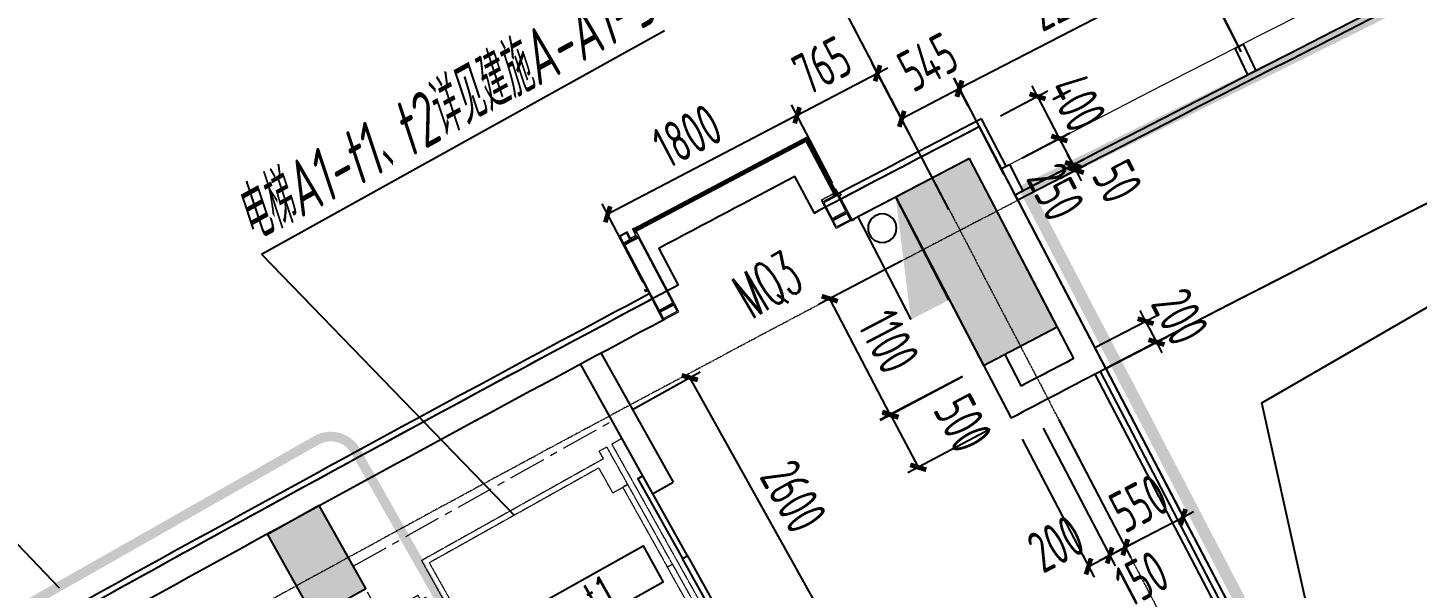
# Model space of a CAD drawing. Header units: millimetres. Extents: x 0 to 12095980, y -6694179 to 0.
# Drawn here: x 11624227 to 11635937, y -6416490 to -6411770 of the extents above; entities that cross this region are included whole.
import ezdxf
from ezdxf.enums import TextEntityAlignment as Align

# ---------------------------------------------------------------- set-up
doc = ezdxf.new("R2010")
doc.units = ezdxf.units.MM
doc.header["$LTSCALE"] = 10
for name, pattern in [('A1-RG-AXIS$0$CENTER', [50.8, 31.75, -6.35, 6.35, -6.35]), ('A1-RI-F2$0$CENTER', [50.8, 31.75, -6.35, 6.35, -6.35]), ('A1-RI-F2$0$DASHDOT', [1, 0.5, -0.25, 0, -0.25]), ('A1-RI-F2$0$DASHED', [0.75, 0.5, -0.25]), ('A1-RI-F2$0$HIDDEN2', [0.1875, 0.125, -0.0625])]:
    doc.linetypes.add(name, pattern=pattern)
for name, color, linetype in [('A1-RD-2F$0$A-DIMS-1：100', 1, 'Continuous'), ('A1-RD-2F$0$A-louban', 5, 'Continuous'), ('A1-RD-2F$0$A-WALL', 7, 'Continuous'), ('A1-RD-2F$0$外保温', 41, 'Continuous'), ('A1-RG-AXIS$0$A-COLU-HATH', 8, 'Continuous'), ('A1-RG-AXIS$0$A-COLUMN', 7, 'Continuous'), ('A1-RG-AXIS$0$A2-RG-AXIS-150$0$A-DIMS-100', 1, 'Continuous'), ('A1-RI-F2$0$$1$A-SYMB-NUMB-T', 4, 'Continuous'), ('A1-RI-F2$0$$3$A-SYMB', 4, 'Continuous'), ('A1-RI-F2$0$0M-防火分区、防烟分区', 30, 'A1-RI-F2$0$DASHDOT'), ('A1-RI-F2$0$0P-FE-FH-P', 41, 'A1-RI-F2$0$YJdef_FE-FH_LINE_F'), ('A1-RI-F2$0$0P-FE-HY(消火栓)', 21, 'Continuous'), ('A1-RI-F2$0$A-DIMS-1：100', 1, 'Continuous'), ('A1-RI-F2$0$A-DOOR', 32, 'Continuous'), ('A1-RI-F2$0$A-FUZHUXIAN', 55, 'A1-RI-F2$0$HIDDEN2'), ('A1-RI-F2$0$A-HOLE', 2, 'Continuous'), ('A1-RI-F2$0$A-STRS-HRAL', 3, 'Continuous'), ('A1-RI-F2$0$A-SYMB', 4, 'Continuous'), ('A1-RI-F2$0$A-TEXT', 4, 'Continuous'), ('A1-RI-F2$0$A-TEXT1', 4, 'Continuous'), ('A1-RI-F2$0$A-WALL', 7, 'Continuous'), ('A1-RI-F2$0$N-SYMB-DOOR', 13, 'Continuous'), ('A1-RI-F2$0$N-SYMB-DOOR1', 13, 'Continuous'), ('A1-RI-F2$0$N-SYMB-DOOR2', 13, 'Continuous')]:
    doc.layers.add(name, color=color, linetype=linetype)
for name, color, linetype, lineweight in [('A1-RD-2F$0$A-WIND-1', 140, 'Continuous', 9), ('A1-RD-2F$0$A-WIND-SILL', 2, 'Continuous', 9), ('A1-RD-2F$0$A1-RI-F2$0$mry-interior handrail', 4, 'Continuous', 9), ('A1-RG-AXIS$0$A-GRID', 1, 'A1-RG-AXIS$0$CENTER', 9), ('A1-RI-F2$0$A-EVTR', 3, 'A1-RI-F2$0$CENTER', 9)]:
    doc.layers.add(name, color=color, linetype=linetype, lineweight=lineweight)
doc.styles.add('A1-RD-2F$0$XD2008', font='xd-hzs.shx', dxfattribs={"width": 0.7, "bigfont": 'xd-hztxt.shx'})
doc.styles.add('A1-RG-AXIS$0$A2-RG-AXIS-150$0$XD2008', font='romans.shx', dxfattribs={"width": 0.7})
doc.styles.add('A1-RI-F2$0$$1$ECADI-TXT', font='simplex.shx', dxfattribs={"bigfont": 'hztxt.shx'})
doc.styles.add('A1-RI-F2$0$ECADI', font='gbeitc.shx', dxfattribs={"width": 0.7, "bigfont": 'gbcbig.shx'})
doc.styles.add('A1-RI-F2$0$ECADI-SYM', font='simplex.shx', dxfattribs={"width": 0.7, "bigfont": 'hztxt.shx'})
doc.styles.add('A1-RI-F2$0$hz1', font='hzs.shx', dxfattribs={"width": 0.75, "bigfont": 'hztxt.shx'})
doc.styles.add('A1-RI-F2$0$XD2008', font='xd-hzs.shx', dxfattribs={"width": 0.7, "bigfont": 'xd-hztxt.shx'})
doc.linetypes.add('A1-RI-F2$0$YJdef_FE-FH_LINE_F', pattern='A,4,-0.2,["F",A1-RI-F2$0$hz1,S=0.2,R=0,X=-0.1,Y=-0.1],-0.1', length=4.3)
doc.dimstyles.new('A1-RD-2F$0$XD100$0', dxfattribs={"dimscale": 100, "dimtxt": 3.5, "dimasz": 2, "dimexe": 1, "dimexo": 2, "dimgap": 1, "dimtad": 1, "dimdec": 0, "dimdsep": 46, "dimtxsty": 'A1-RD-2F$0$XD2008', "dimblk": 'A1-RD-2F$0$_ArchTick', "dimblk1": 'A1-RD-2F$0$_ArchTick', "dimblk2": 'A1-RD-2F$0$_ArchTick', "dimsah": 1, "dimcen": 2.5, "dimclrd": 1, "dimclre": 1, "dimclrt": 4, "dimaunit": 1, "dimadec": 0, "dimazin": 0, "dimtfac": 1, "dimtdec": 0, "dimtix": 1, "dimtmove": 2, "dimatfit": 3, "dimfxl": 1, "dimtolj": 1, "dimtzin": 0, "dimarcsym": 0})
doc.dimstyles.new('A1-RG-AXIS$0$A2-RG-AXIS-150$0$XD100', dxfattribs={"dimscale": 100, "dimtxt": 5.5, "dimasz": 1.5, "dimexe": 1, "dimexo": 2, "dimgap": 0.5, "dimtad": 1, "dimdec": 0, "dimdsep": 46, "dimtxsty": 'A1-RG-AXIS$0$A2-RG-AXIS-150$0$XD2008', "dimblk": 'A1-RG-AXIS$0$A2-RG-AXIS-150$0$_ArchTick', "dimcen": 2.5, "dimclrt": 4, "dimaunit": 1, "dimadec": 3, "dimazin": 0, "dimtfac": 1, "dimtdec": 0, "dimtix": 1, "dimtmove": 0, "dimatfit": 3, "dimfxl": 1, "dimtolj": 1, "dimtzin": 0, "dimarcsym": 0})
doc.dimstyles.new('A1-RI-F2$0$XD100$0', dxfattribs={"dimscale": 100, "dimtxt": 3.5, "dimasz": 2, "dimexe": 1, "dimexo": 2, "dimgap": 1, "dimtad": 1, "dimdec": 0, "dimdsep": 46, "dimtxsty": 'A1-RI-F2$0$XD2008', "dimblk1": 'A1-RI-F2$0$_ArchTick', "dimblk2": 'A1-RI-F2$0$_ArchTick', "dimsah": 1, "dimcen": 2.5, "dimclrd": 1, "dimclre": 1, "dimclrt": 4, "dimaunit": 1, "dimadec": 0, "dimazin": 0, "dimtfac": 1, "dimtdec": 0, "dimtix": 1, "dimtmove": 2, "dimatfit": 3, "dimfxl": 1, "dimtolj": 1, "dimtzin": 0, "dimarcsym": 0})

# ---------------------------------------------------------------- blocks, each defined once
blk = doc.blocks.new('A1-RI-F2$0$kt1')
at = {"layer": 'A1-RI-F2$0$A-DOOR'}
for points in [[(1477, 2376), (1521, 2400), (1129, 3098), (1086, 3073)], [(1477, 2376), (1521, 2400), (1912, 1702), (1868, 1678)]]:
    blk.add_lwpolyline(points, close=True, dxfattribs=at)
at = {"layer": 'A1-RI-F2$0$A-EVTR'}
for p, q in [((859, 3376), (946, 3425)), ((1650, 1556), (1781, 1629)), ((2095, 1375), (2008, 1326)), ((1862, 1331), (1899, 1265)), ((1964, 1302), (1899, 1265))]:
    blk.add_line(p, q, dxfattribs=at)
at = {"layer": 'A1-RI-F2$0$A-EVTR', "linetype": 'A1-RI-F2$0$CENTER', "ltscale": 0.01}
for p, q in [((750, 3315), (815, 3352)), ((750, 3315), (786, 3250)), ((815, 3352), (998, 3025)), ((2008, 1326), (859, 3376)), ((-806, 2357), (786, 3250)), ((868, 2951), (998, 3025)), ((270, 438), (-806, 2357)), ((1781, 1629), (1964, 1302)), ((1862, 1331), (270, 438))]:
    blk.add_line(p, q, dxfattribs=at)
blk.add_lwpolyline([(1650, 1556), (1772, 1338), (289, 506), (-737, 2338), (745, 3169), (868, 2951)], dxfattribs=at)
for points in [[(1346, 2302), (1390, 2327), (998, 3025), (955, 3000)], [(1346, 2302), (1390, 2327), (1781, 1629), (1737, 1604)], [(-29, 614), (-5, 571), (-92, 522), (-116, 565), (-160, 541), (-942, 1937), (-899, 1961), (-923, 2005), (-836, 2053), (-812, 2010), (-768, 2034), (15, 639)]]:
    blk.add_lwpolyline(points, close=True, dxfattribs=at)
blk = doc.blocks.new('A1-RI-F2$0$_ArchTick')
at = {"color": 0, "linetype": 'ByBlock', "const_width": 0.4}
blk.add_lwpolyline([(-0.5, -0.5), (0.5, 0.5)], dxfattribs=at)
blk = doc.blocks.new('*D245')
at = {"layer": 'A1-RI-F2$0$A-DIMS-1：100', "color": 1, "linetype": 'ByBlock', "lineweight": -2, "transparency": 16777216}
for p, q in [((11632784, -6415142), (11633391, -6416303)), ((11632607, -6415235), (11633214, -6416396)), ((11633167, -6416307), (11633345, -6416214))]:
    blk.add_line(p, q, dxfattribs=at)
at = {"layer": 'A1-RI-F2$0$A-DIMS-1：100', "color": 1, "linetype": 'ByBlock', "lineweight": -2, "transparency": 16777216, "xscale": 100, "yscale": 100, "zscale": 100}
for p, rotation in [((11633167, -6416307), 207.5840664109337), ((11633345, -6416214), 27.5840664109337)]:
    blk.add_blockref('A1-RI-F2$0$_ArchTick', p, dxfattribs=dict(at, rotation=rotation))
at = {"layer": 'A1-RI-F2$0$A-DIMS-1：100', "color": 4, "linetype": 'ByBlock', "transparency": 16777216, "insert": (11632892, -6416117), "char_height": 350, "attachment_point": 5, "rotation": 27.5841, "style": 'A1-RI-F2$0$XD2008'}
blk.add_mtext('\\A1;200', dxfattribs=at)
blk = doc.blocks.new('*D117')
at = {"layer": 'A1-RI-F2$0$A-DIMS-1：100', "color": 1, "linetype": 'ByBlock', "lineweight": -2, "transparency": 16777216}
for p, q in [((11633010, -6415250), (11633524, -6416234)), ((11632877, -6415320), (11633391, -6416303)), ((11633478, -6416145), (11633566, -6416099)), ((11633345, -6416214), (11633256, -6416261)), ((11633345, -6416214), (11633478, -6416145))]:
    blk.add_line(p, q, dxfattribs=at)
at = {"layer": 'A1-RI-F2$0$A-DIMS-1：100', "color": 1, "linetype": 'ByBlock', "lineweight": -2, "transparency": 16777216, "xscale": 100, "yscale": 100, "zscale": 100}
for p, rotation in [((11633478, -6416145), 207.5841233869641), ((11633345, -6416214), 27.58412338696406)]:
    blk.add_blockref('A1-RI-F2$0$_ArchTick', p, dxfattribs=dict(at, rotation=rotation))
at = {"layer": 'A1-RI-F2$0$A-DIMS-1：100', "color": 4, "linetype": 'ByBlock', "transparency": 16777216, "insert": (11633615, -6416408), "char_height": 350, "attachment_point": 5, "rotation": 27.5841, "style": 'A1-RI-F2$0$XD2008'}
blk.add_mtext('\\A1;150', dxfattribs=at)
blk = doc.blocks.new('*D246')
at = {"layer": 'A1-RI-F2$0$A-DIMS-1：100', "color": 1, "linetype": 'ByBlock', "lineweight": -2, "transparency": 16777216}
for p, q in [((11633405, -6414819), (11634010, -6415980)), ((11632917, -6415073), (11633523, -6416234)), ((11633964, -6415891), (11634053, -6415845)), ((11633476, -6416146), (11633964, -6415891)), ((11633476, -6416146), (11633388, -6416192))]:
    blk.add_line(p, q, dxfattribs=at)
at = {"layer": 'A1-RI-F2$0$A-DIMS-1：100', "color": 1, "linetype": 'ByBlock', "lineweight": -2, "transparency": 16777216, "xscale": 100, "yscale": 100, "zscale": 100}
for p, rotation in [((11633964, -6415891), 207.5327273113239), ((11633476, -6416146), 27.53272731132392)]:
    blk.add_blockref('A1-RI-F2$0$_ArchTick', p, dxfattribs=dict(at, rotation=rotation))
at = {"layer": 'A1-RI-F2$0$A-DIMS-1：100', "color": 4, "linetype": 'ByBlock', "transparency": 16777216, "insert": (11633593, -6415775), "char_height": 350, "attachment_point": 5, "rotation": 27.5327, "style": 'A1-RI-F2$0$XD2008'}
blk.add_mtext('\\A1;550', dxfattribs=at)
blk = doc.blocks.new('*D251')
at = {"layer": 'A1-RI-F2$0$A-DIMS-1：100', "color": 1, "linetype": 'ByBlock', "lineweight": -2, "transparency": 16777216}
for p, q in [((11629325, -6414986), (11629893, -6414668)), ((11631076, -6416986), (11629806, -6414717)), ((11630595, -6417255), (11631163, -6416937))]:
    blk.add_line(p, q, dxfattribs=at)
at = {"layer": 'A1-RI-F2$0$A-DIMS-1：100', "color": 1, "linetype": 'ByBlock', "lineweight": -2, "transparency": 16777216, "xscale": 100, "yscale": 100, "zscale": 100}
for p, rotation in [((11629806, -6414717), 119.2295418108404), ((11631076, -6416986), 299.2295418108404)]:
    blk.add_blockref('A1-RI-F2$0$_ArchTick', p, dxfattribs=dict(at, rotation=rotation))
at = {"layer": 'A1-RI-F2$0$A-DIMS-1：100', "color": 4, "linetype": 'ByBlock', "transparency": 16777216, "insert": (11630681, -6415717), "char_height": 350, "attachment_point": 5, "rotation": 299.2295, "style": 'A1-RI-F2$0$XD2008'}
blk.add_mtext('\\A1;2600', dxfattribs=at)
blk = doc.blocks.new('A1-RD-2F$0$A$C1B714AB4')
at = {"layer": 'A1-RD-2F$0$A-WALL', "linetype": 'ByBlock'}
blk.add_lwpolyline([(1811, 792), (167, 792), (167, 782), (1801, 782), (1801, 268), (1811, 268)], close=True, dxfattribs=at)
at = {"layer": 'A1-RD-2F$0$A-WIND-1', "ltscale": 0.25}
blk.add_lwpolyline([(1821, 802), (157, 802), (157, 772), (1791, 772), (1791, 258), (1821, 258)], close=True, dxfattribs=at)
at = {"layer": 'A1-RD-2F$0$A-WIND-SILL', "color": 2, "linetype": 'ByBlock'}
for p, q in [((1827, 255), (1824, 255)), ((1824, 235), (1844, 235)), ((1841, 255), (1844, 255)), ((0, 0), (0, 5)), ((1848, 0), (1848, 5))]:
    blk.add_line(p, q, dxfattribs=at)
for points in [[(24, 725), (104, 725), (104, 805), (24, 805)], [(174, 725), (154, 725), (104, 725), (24, 725), (24, 305), (24, 305), (24, 285), (24, 85), (174, 85)], [(34, 735), (94, 735), (94, 795), (34, 795)], [(164, 715), (154, 715), (104, 715), (34, 715), (34, 305), (34, 285), (34, 95), (164, 95)], [(154, 745), (154, 725), (104, 725), (104, 745)], [(151, 742), (151, 728), (107, 728), (107, 742)], [(154, 805), (174, 805), (174, 802), (157, 802), (157, 772), (174, 772), (174, 769), (154, 769)], [(154, 769), (174, 769), (174, 725), (154, 725)], [(157, 766), (171, 766), (171, 728), (157, 728)], [(4, 285), (4, 305), (7, 305), (7, 288), (21, 288), (21, 305), (24, 305), (24, 285)], [(1788, 255), (1788, 275), (1674, 275), (1674, 255)], [(1824, 235), (1824, 235), (1824, 255), (1674, 255), (1674, 85), (1824, 85)], [(1785, 258), (1785, 272), (1677, 272), (1677, 258)], [(1824, 255), (1824, 275), (1821, 275), (1821, 258), (1791, 258), (1791, 275), (1788, 275), (1788, 255)], [(24, 5), (174, 5), (174, 85), (24, 85)], [(34, 15), (164, 15), (164, 75), (34, 75)], [(1824, 5), (1674, 5), (1674, 85), (1824, 85)], [(1814, 15), (1684, 15), (1684, 75), (1814, 75)]]:
    blk.add_lwpolyline(points, close=True, dxfattribs=at)
for points in [[(1814, 235), (1814, 245), (1684, 245), (1684, 95), (1814, 95), (1814, 235)], [(1824, 255), (1824, 235)], [(1841, 255), (1841, 238), (1827, 238), (1827, 255)], [(1844, 255), (1844, 235)], [(24, 5), (0, 5)], [(30, 5), (30, 0), (0, 0)], [(1819, 5), (1819, 0), (1848, 0)], [(1824, 5), (1848, 5)]]:
    blk.add_lwpolyline(points, dxfattribs=at)
blk = doc.blocks.new('A1-RD-2F$0$_ArchTick')
at = {"color": 0, "linetype": 'ByBlock', "const_width": 0.4}
blk.add_lwpolyline([(-0.5, -0.5), (0.5, 0.5)], dxfattribs=at)
blk = doc.blocks.new('*D621')
at = {"layer": 'A1-RD-2F$0$A-DIMS-1：100', "color": 1, "linetype": 'ByBlock', "lineweight": -2, "transparency": 16777216}
for p, q in [((11631688, -6412726), (11631342, -6412064)), ((11631389, -6412153), (11631477, -6412107)), ((11630711, -6412507), (11631389, -6412153)), ((11631010, -6413080), (11630664, -6412419)), ((11630711, -6412507), (11630622, -6412554))]:
    blk.add_line(p, q, dxfattribs=at)
at = {"layer": 'A1-RD-2F$0$A-DIMS-1：100', "color": 1, "linetype": 'ByBlock', "lineweight": -2, "transparency": 16777216, "xscale": 100, "yscale": 100, "zscale": 100}
for p, rotation in [((11631389, -6412153), 207.5841233274092), ((11630711, -6412507), 27.58412332740922)]:
    blk.add_blockref('A1-RD-2F$0$_ArchTick', p, dxfattribs=dict(at, rotation=rotation))
at = {"layer": 'A1-RD-2F$0$A-DIMS-1：100', "color": 4, "linetype": 'ByBlock', "transparency": 16777216, "insert": (11630922, -6412086), "char_height": 350, "attachment_point": 5, "rotation": 27.5841, "style": 'A1-RD-2F$0$XD2008'}
blk.add_mtext('\\A1;765', dxfattribs=at)
blk = doc.blocks.new('*D622')
at = {"layer": 'A1-RD-2F$0$A-DIMS-1：100', "color": 1, "linetype": 'ByBlock', "lineweight": -2, "transparency": 16777216}
for p, q in [((11631010, -6413080), (11630664, -6412419)), ((11630711, -6412507), (11629115, -6413341)), ((11629414, -6413914), (11629069, -6413252))]:
    blk.add_line(p, q, dxfattribs=at)
at = {"layer": 'A1-RD-2F$0$A-DIMS-1：100', "color": 1, "linetype": 'ByBlock', "lineweight": -2, "transparency": 16777216, "xscale": 100, "yscale": 100, "zscale": 100}
for p, rotation in [((11630711, -6412507), 27.58404651929798), ((11629115, -6413341), 207.5840465192979)]:
    blk.add_blockref('A1-RD-2F$0$_ArchTick', p, dxfattribs=dict(at, rotation=rotation))
at = {"layer": 'A1-RD-2F$0$A-DIMS-1：100', "color": 4, "linetype": 'ByBlock', "transparency": 16777216, "insert": (11629785, -6412680), "char_height": 350, "attachment_point": 5, "rotation": 27.584, "style": 'A1-RD-2F$0$XD2008'}
blk.add_mtext('\\A1;1800', dxfattribs=at)
blk = doc.blocks.new('A1-RD-2F$0$chuangkuang')
at = {"linetype": 'ByBlock'}
for p, q in [((11593433, -6456040), (11593631, -6455887)), ((11593631, -6455887), (11593677, -6455946)), ((11593479, -6456099), (11593433, -6456040)), ((11593677, -6455946), (11593479, -6456099))]:
    blk.add_line(p, q, dxfattribs=at)
blk = doc.blocks.new('*D707')
at = {"layer": 'A1-RD-2F$0$A-DIMS-1：100', "color": 1, "linetype": 'ByBlock', "lineweight": -2, "transparency": 16777216}
for p, q in [((11634453, -6411972), (11634035, -6411161)), ((11634081, -6411250), (11632081, -6412282)), ((11632453, -6413003), (11632035, -6412193))]:
    blk.add_line(p, q, dxfattribs=at)
at = {"layer": 'A1-RD-2F$0$A-DIMS-1：100', "color": 1, "linetype": 'ByBlock', "lineweight": -2, "transparency": 16777216, "xscale": 100, "yscale": 100, "zscale": 100}
for p, rotation in [((11634081, -6411250), 27.28962171275691), ((11632081, -6412282), 207.2896217127569)]:
    blk.add_blockref('A1-RD-2F$0$_ArchTick', p, dxfattribs=dict(at, rotation=rotation))
at = {"layer": 'A1-RD-2F$0$A-DIMS-1：100', "color": 4, "linetype": 'ByBlock', "transparency": 16777216, "insert": (11632955, -6411522), "char_height": 350, "attachment_point": 5, "rotation": 27.2896, "style": 'A1-RD-2F$0$XD2008'}
blk.add_mtext('\\A1;2250', dxfattribs=at)
blk = doc.blocks.new('*D708')
at = {"layer": 'A1-RD-2F$0$A-DIMS-1：100', "color": 1, "linetype": 'ByBlock', "lineweight": -2, "transparency": 16777216}
for p, q in [((11636327, -6411021), (11635915, -6410208)), ((11634087, -6411247), (11635960, -6410297)), ((11634454, -6411971), (11634042, -6411158))]:
    blk.add_line(p, q, dxfattribs=at)
at = {"layer": 'A1-RD-2F$0$A-DIMS-1：100', "color": 1, "linetype": 'ByBlock', "lineweight": -2, "transparency": 16777216, "xscale": 100, "yscale": 100, "zscale": 100}
for p, rotation in [((11635960, -6410297), 26.88825565015803), ((11634087, -6411247), 206.888255650158)]:
    blk.add_blockref('A1-RD-2F$0$_ArchTick', p, dxfattribs=dict(at, rotation=rotation))
at = {"layer": 'A1-RD-2F$0$A-DIMS-1：100', "color": 4, "linetype": 'ByBlock', "transparency": 16777216, "insert": (11634899, -6410527), "char_height": 350, "attachment_point": 5, "rotation": 26.8883, "style": 'A1-RD-2F$0$XD2008'}
blk.add_mtext('\\A1;2100', dxfattribs=at)
blk = doc.blocks.new('*D361')
at = {"layer": 'A1-RI-F2$0$A-DIMS-1：100', "color": 1, "linetype": 'ByBlock', "lineweight": -2, "transparency": 16777216}
for p, q in [((11631595, -6413733), (11630897, -6414099)), ((11631496, -6415027), (11630986, -6414052)), ((11632106, -6414707), (11631408, -6415073))]:
    blk.add_line(p, q, dxfattribs=at)
at = {"layer": 'A1-RI-F2$0$A-DIMS-1：100', "color": 1, "linetype": 'ByBlock', "lineweight": -2, "transparency": 16777216, "xscale": 100, "yscale": 100, "zscale": 100}
for p, rotation in [((11630986, -6414052), 117.6476668177699), ((11631496, -6415027), 297.6476668177699)]:
    blk.add_blockref('A1-RI-F2$0$_ArchTick', p, dxfattribs=dict(at, rotation=rotation))
at = {"layer": 'A1-RI-F2$0$A-DIMS-1：100', "color": 4, "linetype": 'ByBlock', "transparency": 16777216, "insert": (11631485, -6414412), "char_height": 350, "attachment_point": 5, "rotation": 297.6477, "style": 'A1-RI-F2$0$XD2008'}
blk.add_mtext('\\A1;1100', dxfattribs=at)
blk = doc.blocks.new('*D362')
at = {"layer": 'A1-RI-F2$0$A-DIMS-1：100', "color": 1, "linetype": 'ByBlock', "lineweight": -2, "transparency": 16777216}
for p, q in [((11632104, -6414710), (11631410, -6415077)), ((11631498, -6415031), (11631732, -6415472)), ((11632338, -6415151), (11631644, -6415519))]:
    blk.add_line(p, q, dxfattribs=at)
at = {"layer": 'A1-RI-F2$0$A-DIMS-1：100', "color": 1, "linetype": 'ByBlock', "lineweight": -2, "transparency": 16777216, "xscale": 100, "yscale": 100, "zscale": 100}
for p, rotation in [((11631498, -6415031), 117.9274843060962), ((11631732, -6415472), 297.9274843060962)]:
    blk.add_blockref('A1-RI-F2$0$_ArchTick', p, dxfattribs=dict(at, rotation=rotation))
at = {"layer": 'A1-RI-F2$0$A-DIMS-1：100', "color": 4, "linetype": 'ByBlock', "transparency": 16777216, "insert": (11632109, -6415101), "char_height": 350, "attachment_point": 5, "rotation": 297.9275, "style": 'A1-RI-F2$0$XD2008'}
blk.add_mtext('\\A1;500', dxfattribs=at)
blk = doc.blocks.new('*D363')
at = {"layer": 'A1-RI-F2$0$A-DIMS-1：100', "color": 1, "linetype": 'ByBlock', "lineweight": -2, "transparency": 16777216}
for p, q in [((11633220, -6414464), (11633736, -6414195)), ((11633648, -6414241), (11633601, -6414152)), ((11633648, -6414241), (11633740, -6414418)), ((11633312, -6414641), (11633829, -6414372)), ((11633740, -6414418), (11633786, -6414507))]:
    blk.add_line(p, q, dxfattribs=at)
at = {"layer": 'A1-RI-F2$0$A-DIMS-1：100', "color": 1, "linetype": 'ByBlock', "lineweight": -2, "transparency": 16777216, "xscale": 100, "yscale": 100, "zscale": 100}
for p, rotation in [((11633648, -6414241), 297.5200212053893), ((11633740, -6414418), 117.5200212053893)]:
    blk.add_blockref('A1-RI-F2$0$_ArchTick', p, dxfattribs=dict(at, rotation=rotation))
at = {"layer": 'A1-RI-F2$0$A-DIMS-1：100', "color": 4, "linetype": 'ByBlock', "transparency": 16777216, "insert": (11633938, -6414203), "char_height": 350, "attachment_point": 5, "rotation": 297.52, "style": 'A1-RI-F2$0$XD2008'}
blk.add_mtext('\\A1;200', dxfattribs=at)
blk = doc.blocks.new('A1-RI-F2$0$$1$ECADI-TAG-CODE')
at = {"layer": 'A1-RI-F2$0$$1$A-SYMB-NUMB-T', "color": 1}
blk.add_lwpolyline([(0, 3.5), (15, 3.5), (15, 0), (0, 0)], close=True, dxfattribs=at)
at = {"layer": 'A1-RI-F2$0$$1$A-SYMB-NUMB-T', "style": 'A1-RI-F2$0$$1$ECADI-TXT', "width": 0.7}
blk.add_attdef('CODE', text='', height=2.5, dxfattribs=at).set_placement((7.5, 1.75), align=Align.MIDDLE_CENTER)
blk = doc.blocks.new('*D524')
at = {"layer": 'A1-RI-F2$0$A-DIMS-1：100', "color": 1, "linetype": 'ByBlock', "lineweight": -2, "transparency": 16777216}
for p, q in [((11632607, -6412866), (11633010, -6412656)), ((11632921, -6412702), (11633037, -6412924)), ((11632723, -6413088), (11633125, -6412878))]:
    blk.add_line(p, q, dxfattribs=at)
at = {"layer": 'A1-RI-F2$0$A-DIMS-1：100', "color": 1, "linetype": 'ByBlock', "lineweight": -2, "transparency": 16777216, "xscale": 100, "yscale": 100, "zscale": 100}
for p, rotation in [((11632921, -6412702), 117.5841233871628), ((11633037, -6412924), 297.5841233871628)]:
    blk.add_blockref('A1-RI-F2$0$_ArchTick', p, dxfattribs=dict(at, rotation=rotation))
at = {"layer": 'A1-RI-F2$0$A-DIMS-1：100', "color": 4, "linetype": 'ByBlock', "transparency": 16777216, "insert": (11632890, -6413152), "char_height": 350, "attachment_point": 5, "rotation": 297.5841, "style": 'A1-RI-F2$0$XD2008'}
blk.add_mtext('\\A1;250', dxfattribs=at)
blk = doc.blocks.new('*D525')
at = {"layer": 'A1-RI-F2$0$A-DIMS-1：100', "color": 1, "linetype": 'ByBlock', "lineweight": -2, "transparency": 16777216}
for p, q in [((11633037, -6412925), (11632991, -6412836)), ((11632901, -6412996), (11633126, -6412879)), ((11632924, -6413040), (11633149, -6412923)), ((11633037, -6412925), (11633060, -6412969)), ((11633060, -6412969), (11633106, -6413058))]:
    blk.add_line(p, q, dxfattribs=at)
at = {"layer": 'A1-RI-F2$0$A-DIMS-1：100', "color": 1, "linetype": 'ByBlock', "lineweight": -2, "transparency": 16777216, "xscale": 100, "yscale": 100, "zscale": 100}
for p, rotation in [((11633037, -6412925), 297.4490110035803), ((11633060, -6412969), 117.4490110035803)]:
    blk.add_blockref('A1-RI-F2$0$_ArchTick', p, dxfattribs=dict(at, rotation=rotation))
at = {"layer": 'A1-RI-F2$0$A-DIMS-1：100', "color": 4, "linetype": 'ByBlock', "transparency": 16777216, "insert": (11633411, -6413064), "char_height": 350, "attachment_point": 5, "rotation": 297.449, "style": 'A1-RI-F2$0$XD2008'}
blk.add_mtext('\\A1;50', dxfattribs=at)
blk = doc.blocks.new('*D526')
at = {"layer": 'A1-RI-F2$0$A-DIMS-1：100', "color": 1, "linetype": 'ByBlock', "lineweight": -2, "transparency": 16777216}
for p, q in [((11632152, -6412427), (11632031, -6412195)), ((11632077, -6412284), (11631593, -6412537)), ((11631667, -6412680), (11631546, -6412448))]:
    blk.add_line(p, q, dxfattribs=at)
at = {"layer": 'A1-RI-F2$0$A-DIMS-1：100', "color": 1, "linetype": 'ByBlock', "lineweight": -2, "transparency": 16777216, "xscale": 100, "yscale": 100, "zscale": 100}
for p, rotation in [((11632077, -6412284), 27.58412338699268), ((11631593, -6412537), 207.5841233869927)]:
    blk.add_blockref('A1-RI-F2$0$_ArchTick', p, dxfattribs=dict(at, rotation=rotation))
at = {"layer": 'A1-RI-F2$0$A-DIMS-1：100', "color": 4, "linetype": 'ByBlock', "transparency": 16777216, "insert": (11631813, -6412058), "char_height": 350, "attachment_point": 5, "rotation": 27.5841, "style": 'A1-RI-F2$0$XD2008'}
blk.add_mtext('\\A1;545', dxfattribs=at)
blk = doc.blocks.new('*D530')
at = {"layer": 'A1-RI-F2$0$A-DIMS-1：100', "color": 1, "linetype": 'ByBlock', "lineweight": -2, "transparency": 16777216}
for p, q in [((11632425, -6412511), (11632825, -6412302)), ((11632737, -6412348), (11632691, -6412260)), ((11632737, -6412348), (11632921, -6412703)), ((11632610, -6412865), (11633010, -6412657)), ((11632921, -6412703), (11632968, -6412792))]:
    blk.add_line(p, q, dxfattribs=at)
at = {"layer": 'A1-RI-F2$0$A-DIMS-1：100', "color": 1, "linetype": 'ByBlock', "lineweight": -2, "transparency": 16777216, "xscale": 100, "yscale": 100, "zscale": 100}
for p, rotation in [((11632737, -6412348), 297.4840860106708), ((11632921, -6412703), 117.4840860106708)]:
    blk.add_blockref('A1-RI-F2$0$_ArchTick', p, dxfattribs=dict(at, rotation=rotation))
at = {"layer": 'A1-RI-F2$0$A-DIMS-1：100', "color": 4, "linetype": 'ByBlock', "transparency": 16777216, "insert": (11633073, -6412399), "char_height": 350, "attachment_point": 5, "rotation": 297.4841, "style": 'A1-RI-F2$0$XD2008'}
blk.add_mtext('\\A1;400', dxfattribs=at)
blk = doc.blocks.new('A1-RG-AXIS$0$A2-RG-AXIS-150$0$_ArchTick')
at = {"color": 0, "linetype": 'ByBlock', "const_width": 0.4}
blk.add_lwpolyline([(-0.5, -0.5), (0.5, 0.5)], dxfattribs=at)
blk = doc.blocks.new('*D722')
at = {"layer": 'A1-RG-AXIS$0$A2-RG-AXIS-150$0$A-DIMS-100', "color": 0, "lineweight": -2, "ltscale": 3, "transparency": 16777216}
for p, q in [((11670910, -6387267), (11670916, -6387284)), ((11580897, -6435951), (11580908, -6435965))]:
    blk.add_line(p, q, dxfattribs=at)
blk.add_arc((11778732, -6694179), 325182, 109.35703, 127.45663, dxfattribs=at)
at = {"layer": 'A1-RG-AXIS$0$A2-RG-AXIS-150$0$A-DIMS-100', "color": 0, "lineweight": -2, "ltscale": 3, "transparency": 16777216, "xscale": 150, "yscale": 150, "zscale": 150}
for p, rotation in [((11670949, -6387378), 19.35703132825471), ((11580969, -6436044), 217.4566338573137)]:
    blk.add_blockref('A1-RG-AXIS$0$A2-RG-AXIS-150$0$_ArchTick', p, dxfattribs=dict(at, rotation=rotation))
at = {"layer": 'A1-RG-AXIS$0$A2-RG-AXIS-150$0$A-DIMS-100', "color": 4, "ltscale": 3, "transparency": 16777216, "insert": (11623903, -6407911), "char_height": 375, "attachment_point": 5, "rotation": 28.4068, "style": 'A1-RG-AXIS$0$A2-RG-AXIS-150$0$XD2008'}
blk.add_mtext('\\A1;18°5\'59"', dxfattribs=at)
blk = doc.blocks.new('*D732')
at = {"layer": 'A1-RG-AXIS$0$A2-RG-AXIS-150$0$A-DIMS-100', "color": 0, "lineweight": -2, "ltscale": 3, "transparency": 16777216}
for p, q in [((11640117, -6409202), (11636786, -6402354)), ((11631991, -6413300), (11628465, -6406550))]:
    blk.add_line(p, q, dxfattribs=at)
blk.add_arc((11778732, -6694179), 324415, 115.9387, 117.58412, dxfattribs=at)
at = {"layer": 'A1-RG-AXIS$0$A2-RG-AXIS-150$0$A-DIMS-100', "color": 0, "lineweight": -2, "ltscale": 3, "transparency": 16777216, "xscale": 150, "yscale": 150, "zscale": 150}
for p, rotation in [((11636830, -6402444), 25.93870497519525), ((11628511, -6406639), 207.5841233869291)]:
    blk.add_blockref('A1-RG-AXIS$0$A2-RG-AXIS-150$0$_ArchTick', p, dxfattribs=dict(at, rotation=rotation))
at = {"layer": 'A1-RG-AXIS$0$A2-RG-AXIS-150$0$A-DIMS-100', "color": 4, "ltscale": 3, "transparency": 16777216, "insert": (11632532, -6404268), "char_height": 375, "attachment_point": 5, "rotation": 26.7614, "style": 'A1-RG-AXIS$0$A2-RG-AXIS-150$0$XD2008'}
blk.add_mtext('\\A1;1°38\'44"', dxfattribs=at)
blk = doc.blocks.new('*D733')
at = {"layer": 'A1-RG-AXIS$0$A2-RG-AXIS-150$0$A-DIMS-100', "color": 0, "lineweight": -2, "ltscale": 3, "transparency": 16777216}
for p, q in [((11631991, -6413300), (11628465, -6406550)), ((11623987, -6417629), (11620268, -6410984))]:
    blk.add_line(p, q, dxfattribs=at)
blk.add_arc((11778732, -6694179), 324415, 117.58412, 119.22954, dxfattribs=at)
at = {"layer": 'A1-RG-AXIS$0$A2-RG-AXIS-150$0$A-DIMS-100', "color": 0, "lineweight": -2, "ltscale": 3, "transparency": 16777216, "xscale": 150, "yscale": 150, "zscale": 150}
for p, rotation in [((11628511, -6406639), 27.58412338692894), ((11620317, -6411071), 209.2295417986643)]:
    blk.add_blockref('A1-RG-AXIS$0$A2-RG-AXIS-150$0$_ArchTick', p, dxfattribs=dict(at, rotation=rotation))
at = {"layer": 'A1-RG-AXIS$0$A2-RG-AXIS-150$0$A-DIMS-100', "color": 4, "ltscale": 3, "transparency": 16777216, "insert": (11624268, -6408585), "char_height": 375, "attachment_point": 5, "rotation": 28.4068, "style": 'A1-RG-AXIS$0$A2-RG-AXIS-150$0$XD2008'}
blk.add_mtext('\\A1;1°38\'44"', dxfattribs=at)
blk = doc.blocks.new('A1-RG-AXIS$0$colu')
at = {"layer": 'A1-RG-AXIS$0$A-COLU-HATH', "linetype": 'ByBlock'}
h = blk.add_hatch(color=256, dxfattribs=at)
h.paths.add_polyline_path([(11591264, -6433839), (11591159, -6433557), (11590222, -6433908), (11590400, -6434382)])
h.paths.add_polyline_path([(11582706, -6437301), (11582516, -6436795), (11581580, -6437146), (11581701, -6437474)])
h.paths.add_polyline_path([(11590472, -6449024), (11591080, -6449817), (11591635, -6449392), (11591027, -6448598)])
h.paths.add_polyline_path([(11597647, -6443800), (11598174, -6444530), (11598741, -6444120), (11598215, -6443391)])
h.paths.add_polyline_path([(11585545, -6442594), (11586154, -6443388), (11586709, -6442962), (11586101, -6442168)])
h.paths.add_polyline_path([(11592849, -6437150), (11593376, -6437880), (11593943, -6437471), (11593417, -6436741)])
h.paths.add_polyline_path([(11606395, -6455924), (11606921, -6456654), (11607489, -6456244), (11606962, -6455514)])
h.paths.add_polyline_path([(11601626, -6449315), (11602153, -6450044), (11602720, -6449635), (11602194, -6448905)])
edge = h.paths.add_edge_path()
edge.add_arc((11595249, -6454684), 425, 0, 360)
edge = h.paths.add_edge_path()
edge.add_arc((11600176, -6461115), 425, 0, 360)
h.paths.add_polyline_path([(11613307, -6451074), (11613812, -6451818), (11614392, -6451425), (11613886, -6450680)])
h.paths.add_polyline_path([(11620356, -6446424), (11620839, -6447183), (11621430, -6446806), (11620946, -6446047)])
h.paths.add_polyline_path([(11615974, -6439552), (11616458, -6440311), (11617048, -6439934), (11616564, -6439175)])
h.paths.add_polyline_path([(11608730, -6444330), (11609235, -6445075), (11609815, -6444682), (11609309, -6443937)])
h.paths.add_polyline_path([(11600306, -6431919), (11600812, -6432664), (11601391, -6432270), (11600885, -6431526)])
h.paths.add_polyline_path([(11607910, -6426904), (11608394, -6427663), (11608984, -6427286), (11608500, -6426527)])
h.paths.add_polyline_path([(11630302, -6423285), (11630693, -6423983), (11631129, -6423739), (11630739, -6423040)])
h.paths.add_polyline_path([(11626248, -6416039), (11626639, -6416737), (11627075, -6416493), (11626684, -6415795)])
h.paths.add_polyline_path([(11627535, -6441978), (11627997, -6442751), (11628598, -6442392), (11628136, -6441619)])
h.paths.add_polyline_path([(11634839, -6437741), (11635279, -6438526), (11635889, -6438184), (11635450, -6437399)])
h.paths.add_polyline_path([(11615655, -6422109), (11616117, -6422881), (11616718, -6422522), (11616256, -6421750)])
h.paths.add_polyline_path([(11619863, -6429147), (11620325, -6429919), (11620926, -6429560), (11620464, -6428788)])
h.paths.add_polyline_path([(11630859, -6430629), (11631299, -6431414), (11631910, -6431072), (11631470, -6430287)])
h.paths.add_polyline_path([(11627539, -6424694), (11627978, -6425480), (11628589, -6425138), (11628150, -6424353)])
h.paths.add_polyline_path([(11623353, -6434983), (11623815, -6435756), (11624415, -6435396), (11623953, -6434624)])
h.paths.add_polyline_path([(11623535, -6417538), (11623974, -6418324), (11624585, -6417982), (11624146, -6417197)])
h.paths.add_polyline_path([(11635339, -6420464), (11635756, -6421262), (11636376, -6420938), (11635960, -6420140)])
h.paths.add_polyline_path([(11645506, -6407138), (11645842, -6407864), (11645388, -6408074), (11645053, -6407348)])
h.paths.add_polyline_path([(11648218, -6414201), (11648554, -6414927), (11649008, -6414718), (11648672, -6413991)])
h.paths.add_polyline_path([(11649797, -6429904), (11650191, -6430713), (11650820, -6430407), (11650426, -6429597)])
h.paths.add_polyline_path([(11632163, -6412872), (11631542, -6413196), (11632283, -6414615), (11632904, -6414290)])
h.paths.add_polyline_path([(11648553, -6404923), (11647915, -6405211), (11648573, -6406669), (11649211, -6406381)])
h.paths.add_polyline_path([(11638488, -6426491), (11638905, -6427289), (11639525, -6426965), (11639108, -6426167)])
h.paths.add_polyline_path([(11646232, -6422575), (11646626, -6423384), (11647255, -6423078), (11646862, -6422268)])
h.paths.add_polyline_path([(11643258, -6416460), (11643651, -6417269), (11644281, -6416963), (11643887, -6416153)])
edge = h.paths.add_edge_path()
edge.add_arc((11640554, -6410101), 425, 0, 360)
h.paths.add_polyline_path([(11642262, -6433715), (11642678, -6434512), (11643299, -6434188), (11642882, -6433391)])
h.paths.add_polyline_path([(11657439, -6426310), (11657809, -6427131), (11658447, -6426843), (11658077, -6426022)])
h.paths.add_polyline_path([(11654086, -6418882), (11654456, -6419702), (11655094, -6419414), (11654724, -6418594)])
h.paths.add_polyline_path([(11659423, -6409141), (11659770, -6409971), (11660416, -6409702), (11660069, -6408871)])
h.paths.add_polyline_path([(11651288, -6412684), (11651658, -6413504), (11652296, -6413216), (11651926, -6412396)])
h.paths.add_polyline_path([(11672567, -6404095), (11672841, -6404846), (11673311, -6404675), (11673037, -6403924)])
h.paths.add_polyline_path([(11669749, -6396288), (11670092, -6397229), (11670562, -6397058), (11670219, -6396117)])
h.paths.add_polyline_path([(11678236, -6409178), (11678568, -6410121), (11679228, -6409889), (11678897, -6408946)])
h.paths.add_polyline_path([(11675949, -6402668), (11676281, -6403611), (11676941, -6403379), (11676610, -6402436)])
h.paths.add_polyline_path([(11662042, -6415416), (11662388, -6416247), (11663034, -6415977), (11662688, -6415147)])
h.paths.add_polyline_path([(11670094, -6412181), (11670417, -6413021), (11671070, -6412770), (11670748, -6411930)])
h.paths.add_polyline_path([(11656266, -6401573), (11656651, -6402496), (11657297, -6402226), (11656912, -6401304)])
h.paths.add_polyline_path([(11664718, -6398177), (11665077, -6399111), (11665730, -6398860), (11665372, -6397926)])
h.paths.add_polyline_path([(11667657, -6405832), (11667980, -6406673), (11668633, -6406422), (11668311, -6405582)])
h.paths.add_polyline_path([(11673265, -6395025), (11673596, -6395969), (11674256, -6395737), (11673925, -6394793)])
edge = h.paths.add_edge_path()
edge.add_arc((11681417, -6417175), 425, 0, 360)
h.paths.add_polyline_path([(11673015, -6419789), (11673338, -6420629), (11673991, -6420379), (11673669, -6419538)])
h.paths.add_polyline_path([(11665180, -6422938), (11665527, -6423769), (11666173, -6423499), (11665826, -6422668)])
at = {"layer": 'A1-RG-AXIS$0$A-COLUMN'}
for points in [[(11632163, -6412872), (11631542, -6413196), (11632283, -6414615), (11632904, -6414290)], [(11626248, -6416039), (11626639, -6416737), (11627075, -6416493), (11626684, -6415795)]]:
    blk.add_lwpolyline(points, close=True, dxfattribs=at)
blk = doc.blocks.new('A1-RI-F2$0$mc')
at = {"layer": 'A1-RI-F2$0$N-SYMB-DOOR', "style": 'A1-RI-F2$0$ECADI-SYM', "width": 0.7}
for tag, p in [('门窗主编号1', (55.7, -311.3)), ('门窗主编号2', (667.6, -311.3))]:
    blk.add_attdef(tag, p, '', height=180, dxfattribs=at)
at = {"layer": 'A1-RI-F2$0$N-SYMB-DOOR', "style": 'A1-RI-F2$0$ECADI-SYM', "width": 0.7, "flags": 1}
for tag, p in [('洞口尺寸(宽X高)', (55.6, -717.2)), ('备注', (57.1, -921.2))]:
    blk.add_attdef(tag, p, '', height=180, dxfattribs=at)
at = {"layer": 'A1-RI-F2$0$N-SYMB-DOOR1', "style": 'A1-RI-F2$0$ECADI-SYM', "width": 0.7}
blk.add_attdef('门窗辅编号1', (55.7, -516.1), '', height=180, dxfattribs=at)
at = {"layer": 'A1-RI-F2$0$N-SYMB-DOOR2', "style": 'A1-RI-F2$0$ECADI-SYM', "width": 0.7}
blk.add_attdef('门窗辅编号2', (311.5, -516.1), '', height=180, dxfattribs=at)
blk = doc.blocks.new('A1-RI-F2$0$112')
at = {"layer": 'A1-RI-F2$0$0P-FE-HY(消火栓)'}
for p, q in [((-1145151, 724088), (-1144188, 723932)), ((-1144188, 723932), (-1144246, 723576)), ((-1144246, 723576), (-1145208, 723732))]:
    blk.add_line(p, q, dxfattribs=at)
blk.add_circle((-1144401, 723743), 120, dxfattribs=at)
blk.add_solid([(-1144188, 723932), (-1145151, 724088), (-1145208, 723732)], dxfattribs=at)
blk = doc.blocks.new('A1-RD-2F')
at = {"linetype": 'ByBlock'}
for p, q in [((11631032.5, -6413125.3), (11631172.8, -6413390.4)), ((11629488.2, -6414055.5), (11629581.8, -6414232.3))]:
    blk.add_line(p, q, dxfattribs=at)
at = {"layer": 'A1-RD-2F$0$A-louban'}
blk.add_lwpolyline([(11644946.3, -6407124.5, 0.0108917), (11632571.6, -6413223.3), (11632247.5, -6412602.8, 0.0012359), (11630857.3, -6413330.4), (11630692.5, -6413021.6, 0.0010212), (11629545.2, -6413628.7), (11629708.4, -6413938.3, 0.0057343), (11623320.3, -6417429.8), (11623147.2, -6417125.6, 0.0010212), (11622016.8, -6417763.4), (11622188.8, -6418068.3, 0.0012366), (11620825, -6418845.9), (11620647.9, -6418544, 0.0010212), (11619523.4, -6419192), (11619697.6, -6419495.6, 0.001232), (11618345.9, -6420282.6), (11618167.5, -6419981.4, 0.0010205), (11617049.6, -6420639.1), (11617225.5, -6420941.8, 0.0025208), (11614478.6, -6422584.1)], format="xyb", dxfattribs=at)
blk.add_lwpolyline([(11647590.8, -6412842.3), (11645604.7, -6408582.4, 0.0108743), (11633312.4, -6414641.2), (11635488.8, -6418807, -0.010868)], format="xyb", close=True, dxfattribs=at)
at = {"layer": 'A1-RD-2F$0$A-WALL', "linetype": 'ByBlock'}
for p, q in [((11633312.4, -6414641.2), (11632247.5, -6412602.8)), ((11633042.5, -6414556.4), (11632162.7, -6412872.4))]:
    blk.add_line(p, q, dxfattribs=at)
for centre, radius, start, end in [((11778729.3, -6694180.2), 317400, 117.484291, 117.722317), ((11778735.7, -6694192.4), 317213.7, 117.520907, 117.722159), ((11778720.2, -6694163.4), 317380.8, 118.047125, 119.271199), ((11778729.3, -6694180.2), 317200, 118.047297, 119.271087)]:
    blk.add_arc(centre, radius, start, end, dxfattribs=at)
at = {"layer": 'A1-RD-2F$0$A1-RI-F2$0$mry-interior handrail', "ltscale": 0.25}
blk.add_lwpolyline([(11644946.7, -6407124.3, 0.010892), (11632571.6, -6413223.3)], format="xyb", dxfattribs=at)
blk.add_arc((11778729.3, -6694180.2), 317000, 114.942639, 117.484165, dxfattribs=at)
at = {"layer": 'A1-RD-2F$0$外保温'}
blk.add_line((11632474.4, -6412935.7), (11632266, -6412536.8), dxfattribs=at)
for centre, radius, start, end in [((11778729.3, -6694180.2), 317450, 117.475831, 117.722317), ((11778720.2, -6694163.4), 317430.8, 118.047125, 119.271199)]:
    blk.add_arc(centre, radius, start, end, dxfattribs=at)
at = {"linetype": 'ByBlock'}
for p, rotation in [((2921486.6, -16420729.8), 78.07071656610321), ((3192611.5, -16653081.8), 79.61609754724769)]:
    blk.add_blockref('A1-RD-2F$0$chuangkuang', p, dxfattribs=dict(at, rotation=rotation))
at = {"layer": 'A1-RD-2F$0$A-WIND-SILL', "linetype": 'ByBlock', "rotation": 27.88479768218818}
blk.add_blockref('A1-RD-2F$0$A$C1B714AB4', (11629562.9, -6414248), dxfattribs=at)
at = {"layer": 'A1-RD-2F$0$A-DIMS-1：100', "color": 3, "linetype": 'ByBlock'}
for p1, p2, distance, picture, middle in [((11634544.6, -6412149.2), (11636417.8, -6411199.4), 1011.6, '*D708', (11634899.3, -6410526.8)), ((11634544.6, -6412149.2), (11632544.9, -6413180.9), -1011.6, '*D707', (11632954.8, -6411521.6)), ((11631102.3, -6413257.3), (11631780.4, -6412903), 846.2, '*D621', (11630922.2, -6412086.4)), ((11631102.3, -6413257.3), (11629506.9, -6414090.8), -846.2, '*D622', (11629785.5, -6412680.3))]:
    dim = blk.add_aligned_dim(p1=p1, p2=p2, distance=distance, dimstyle='A1-RD-2F$0$XD100$0', override={"dimasz": 1}, dxfattribs=at)
    dim.commit()
    dim.dimension.update_dxf_attribs({"geometry": picture, "text_midpoint": middle})
blk = doc.blocks.new('A1-RG-AXIS')
at = {"layer": 'A1-RG-AXIS$0$A-GRID', "linetype": 'A1-RG-AXIS$0$CENTER', "ltscale": 0.05}
blk.add_lwpolyline([(11682866.1, -6392336.6, 0.1037295), (11569674.9, -6456283.6, 0.1037295)], format="xyb", dxfattribs=at)
blk.add_lwpolyline([(11627916.4, -6405500.3), (11647181.2, -6442375.3)], dxfattribs=at)
at = {"layer": 'A1-RG-AXIS$0$A-GRID', "ltscale": 0.05}
blk.add_lwpolyline([(11690526.8, -6414141.5, 0.1045274), (11584753.6, -6473784.9)], format="xyb", dxfattribs=at)
at = {"layer": 'A1-RG-AXIS$0$A-GRID', "linetype": 'A1-RG-AXIS$0$CENTER', "ltscale": 0.05}
blk.add_arc((11778731.9, -6694178.6), 308600, 107.574373, 131.323037, dxfattribs=at)
at = {"layer": 'A1-RG-AXIS$0$A-GRID', "ltscale": 0.05}
blk.add_arc((11778731.9, -6694178.6), 301700, 107.53359, 131.336201, dxfattribs=at)
at = {"layer": 'A1-RG-AXIS$0$A-COLU-HATH', "linetype": 'ByBlock'}
blk.add_blockref('A1-RG-AXIS$0$colu', (0, 0), dxfattribs=at)
at = {"layer": 'A1-RG-AXIS$0$A2-RG-AXIS-150$0$A-DIMS-100', "ltscale": 3}
for base, p1, p2, picture, middle in [((11639299.9, -6400406.2), (11670976.3, -6387456), (11581018.9, -6436109.7), '*D722', (11623903.2, -6407910.6)), ((11634043.5, -6403815.8), (11640204.4, -6409382.2), (11632083.8, -6413477.3), '*D732', (11632532.4, -6404267.7)), ((11625765.7, -6408090.2), (11632083.8, -6413477.3), (11624084.3, -6417803.9), '*D733', (11624268.2, -6408585.3))]:
    dim = blk.add_angular_dim_3p(base=base, center=(11778731.9, -6694178.6), p1=p1, p2=p2, dimstyle='A1-RG-AXIS$0$A2-RG-AXIS-150$0$XD100', override={"dimtxt": 3.75, "dimadec": 4}, dxfattribs=at)
    dim.commit()
    dim.dimension.update_dxf_attribs({"geometry": picture, "text_midpoint": middle})
blk = doc.blocks.new('A1-RI-F2')
at = {"layer": 'A1-RI-F2$0$0M-防火分区、防烟分区', "const_width": 100}
blk.add_lwpolyline([(11632637.2, -6413132.8), (11635573.8, -6418762.5), (11647587.5, -6412835.2), (11644889.8, -6407066.9), (11632612.7, -6413146.6)], dxfattribs=at)
at = {"layer": 'A1-RI-F2$0$A-EVTR', "color": 3}
blk.add_lwpolyline([(11629150.9, -6415083.4), (11630420.5, -6417352.3), (11628238.9, -6418573.1), (11626969.3, -6416304.2)], close=True, dxfattribs=at)
at = {"layer": 'A1-RI-F2$0$A-FUZHUXIAN', "ltscale": 15}
blk.add_lwpolyline([(11697385.2, -6408952.1, 0.0114998), (11684356.2, -6412994.1), (11685659.5, -6416881.5, 0.0845607), (11599102.5, -6463333.2), (11592167, -6454412), (11594287.7, -6452776.4, 0), (11592699.6, -6450703.6, 0.0170298), (11576443.9, -6463978.8), (11589775.5, -6479462.1, -0.111917), (11700888.4, -6418975.6, -0.111917)], format="xyb", dxfattribs=at)
at = {"layer": 'A1-RI-F2$0$A-HOLE'}
blk.add_lwpolyline([(11647590.8, -6412842.3), (11644925.2, -6407079.2, 0.0108928), (11632548.5, -6413178.9), (11635488.8, -6418807, -0.010868)], format="xyb", close=True, dxfattribs=at)
blk.add_lwpolyline([(11635488.8, -6418806.9), (11634628.9, -6414928.9), (11645619.8, -6408575.5)], dxfattribs=at)
blk.add_arc((11778731.9, -6694178.6), 315100, 114.992012, 117.483322, dxfattribs=at)
at = {"layer": 'A1-RI-F2$0$A-STRS-HRAL', "ltscale": 0.25}
for p, q in [((11635446.4, -6418941.8), (11633223.6, -6414687.1)), ((11635467.6, -6418874.4), (11633267.9, -6414664))]:
    blk.add_line(p, q, dxfattribs=at)
for radius, end in [(310299.9, 117.501033), (310349.9, 117.491815)]:
    blk.add_arc((11778731.9, -6694178.6), radius, 114.992012, end, dxfattribs=at)
at = {"layer": 'A1-RI-F2$0$A-SYMB', "linetype": 'A1-RI-F2$0$DASHED', "const_width": 81}
blk.add_lwpolyline([(11626991.7, -6415336.2), (11631678, -6423591.9, -0.4142136), (11631586.6, -6423923.1), (11627794.4, -6426075.8, -0.4142136), (11627463.1, -6425984.4), (11622776.8, -6417728.8, -0.4142136), (11622868.2, -6417397.5), (11626660.4, -6415244.8, -0.4142136)], format="xyb", close=True, dxfattribs=at)
at = {"layer": 'A1-RI-F2$0$A-TEXT'}
for p, q in [((11626197.7, -6413675.6), (11629594.2, -6411793.5)), ((11626197.7, -6413675.6), (11628325.7, -6415876.3)), ((11623192.3, -6415135), (11624492.9, -6416487.2))]:
    blk.add_line(p, q, dxfattribs=at)
at = {"layer": 'A1-RI-F2$0$A-WALL', "linetype": 'ByBlock'}
for p, q in [((11633042.4, -6414556.2), (11632162.7, -6412872.3)), ((11631542.2, -6413196.4), (11632514.6, -6415057.6)), ((11632460.4, -6414521.9), (11632599.2, -6414787.8))]:
    blk.add_line(p, q, dxfattribs=at)
for points in [[(11629060.7, -6414512.5), (11629667.3, -6415596.6)], [(11628884.3, -6414606.9), (11629492.8, -6415694.3)], [(11629492.8, -6415694.3), (11629667.3, -6415596.6)]]:
    blk.add_lwpolyline(points, dxfattribs=at)
for radius, start, end in [(315400, 117.520021, 117.610855), (315200, 117.483625, 117.647227)]:
    blk.add_arc((11778775.7, -6694268.5), radius, start, end, dxfattribs=at)
at = {"color": 3, "linetype": 'ByBlock'}
blk.add_blockref('A1-RD-2F', (0, 0), dxfattribs=at)
at = {"linetype": 'ByBlock'}
blk.add_blockref('A1-RG-AXIS', (0, 0), dxfattribs=at)
at = {"layer": 'A1-RI-F2$0$$3$A-SYMB', "xscale": 100.0000000094454, "yscale": 100.0000000094454, "zscale": 100.0000000094454, "rotation": 29.22954180968043}
blk.add_blockref('A1-RI-F2$0$$1$ECADI-TAG-CODE', (11628274.2, -6417171.2), dxfattribs=at).add_auto_attribs({'CODE': 'A1-t1'})
at = {"layer": 'A1-RI-F2$0$0P-FE-FH-P', "xscale": -1, "rotation": 288.2097325007735}
blk.add_blockref('A1-RI-F2$0$112', (10586310.5, -5552536.8), dxfattribs=at)
at = {"layer": 'A1-RI-F2$0$A-EVTR', "color": 3, "xscale": -0.9629295993563439, "yscale": 0.9629296008497477, "zscale": 0.9629296002733176, "rotation": 238.5052992214199}
blk.add_blockref('A1-RI-F2$0$kt1', (11627050.2, -6416258.9), dxfattribs=at)
at = {"layer": 'A1-RI-F2$0$N-SYMB-DOOR'}
ref = blk.add_blockref('A1-RI-F2$0$mc', (11630020, -6413868.2), dxfattribs=dict(at, xscale=1.499999999598596, yscale=1.499999999598596, rotation=30.47418253607766))
ref.add_attrib('门窗主编号1', 'MQ3', (11630328.8, -6414228.2), dxfattribs={"height": 375, "rotation": 30.47418, "style": 'A1-RI-F2$0$ECADI-SYM', "width": 0.5})
at = {"layer": 'A1-RI-F2$0$A-TEXT', "style": 'A1-RI-F2$0$ECADI', "width": 0.7}
blk.add_text('电梯A1-t1、t2详见建施A-A1-50-01', height=450, rotation=28.99146, dxfattribs=at).set_placement((11626131.7, -6413593.8, 0))
at = {"layer": 'A1-RI-F2$0$A-TEXT1', "style": 'A1-RI-F2$0$ECADI', "width": 0.7}
for tag, p in [('（-0.050）', (11749732.1, -6422418.7)), ('（结构标高）', (11757640.8, -6422418.7))]:
    blk.add_attdef(tag, p, '', height=375, dxfattribs=at)
at = {"layer": 'A1-RI-F2$0$A-DIMS-1：100', "color": 3, "linetype": 'ByBlock'}
dim = blk.add_linear_dim(base=(11631592.6, -6412537), p1=(11632244.8, -6412604.2), p2=(11631760, -6412857.5), angle=207.58412, text='545', dimstyle='A1-RI-F2$0$XD100$0', override={"dimasz": 1}, dxfattribs=at)
dim.commit()
dim.dimension.update_dxf_attribs({"geometry": '*D526', "text_midpoint": (11631813.3, -6412057.9), "dimtype": 129})
for p1, p2, distance, picture, middle in [((11632247.5, -6412602.8), (11632432.1, -6412957.7), 551.5, '*D530', (11633073, -6412398.8)), ((11632283.1, -6414614.6), (11631772.6, -6413640.1), 888.2, '*D361', (11631484.7, -6414411.9)), ((11633042.4, -6414556.2), (11633134.8, -6414733.6), 682.5, '*D363', (11633937.7, -6414202.5)), ((11630420.5, -6417352.3), (11629150.9, -6415083.4), -750.7, '*D251', (11630680.9, -6415717)), ((11632824.7, -6414895.4), (11633312.4, -6414641.2), -1409.9, '*D246', (11633593.2, -6415774.6))]:
    dim = blk.add_aligned_dim(p1=p1, p2=p2, distance=distance, dimstyle='A1-RI-F2$0$XD100$0', override={"dimasz": 1}, dxfattribs=at)
    dim.commit()
    dim.dimension.update_dxf_attribs({"geometry": picture, "text_midpoint": middle})
for base, p1, p2, angle, picture, middle in [((11633036.7, -6412923.9), (11632430, -6412958.8), (11632545.8, -6413180.3), 297.58412, '*D524', (11632890.3, -6413152.1)), ((11633059.9, -6412969.3), (11632723.1, -6413087.7), (11632746.2, -6413132.3), 297.44901, '*D525', (11633411.3, -6413063.5)), ((11631732.5, -6415472.2), (11632280.4, -6414615.9), (11632514.6, -6415057.6), 297.92748, '*D362', (11632109, -6415101.4)), ((11633344.6, -6416214.5), (11632514.6, -6415057.6), (11632691.8, -6414965), 27.58407, '*D245', (11632892.4, -6416117)), ((11633477.5, -6416145), (11632784.4, -6415142.3), (11632917.4, -6415072.8), 27.58412, '*D117', (11633615, -6416408.1))]:
    dim = blk.add_linear_dim(base=base, p1=p1, p2=p2, angle=angle, dimstyle='A1-RI-F2$0$XD100$0', override={"dimasz": 1}, dxfattribs=at)
    dim.commit()
    dim.dimension.update_dxf_attribs({"geometry": picture, "text_midpoint": middle, "dimtype": 129})

msp = doc.modelspace()

# ---------------------------------------------------------------- block references
msp.add_blockref('A1-RI-F2', (0, 0))

doc.saveas('drawing.dxf')
